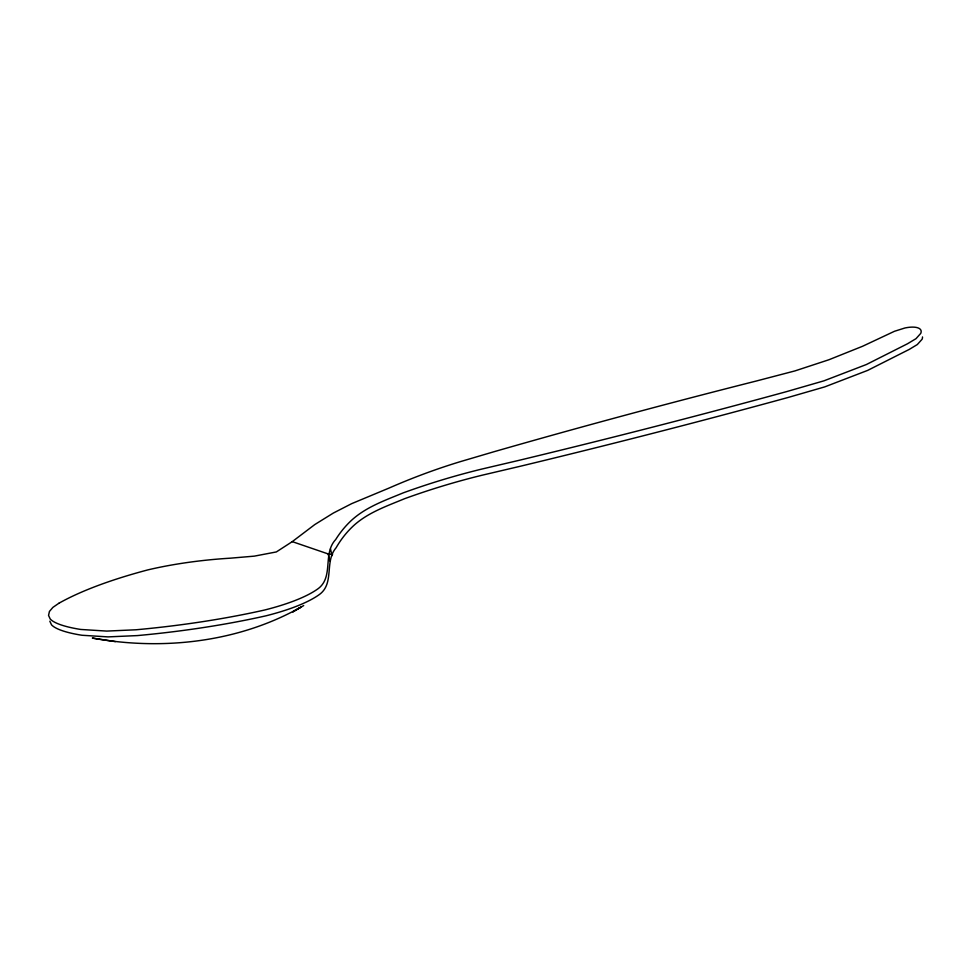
<?xml version="1.0" encoding="UTF-8"?>
<svg xmlns="http://www.w3.org/2000/svg" width="971" height="971" viewBox="0 0 971 971"><rect width="100%" height="100%" fill="white"/><g stroke="black" fill="none" stroke-linecap="round" stroke-linejoin="round"><path stroke-width="1.46" d="M58.782 603.319A291.045 76.017 -5 0 1 147.75 569.916A140.54 36.704 -5 0 1 230.418 558.179L254.329 556.14L276.334 551.941L292.271 541.636L314.798 524.558L333.308 513.076L351.684 503.646L389.213 488A842.646 668.351 -75.5 0 1 460.157 461.698L493.899 451.758A3481.605 936.857 -5.8 0 1 756.203 381.045L794.909 370.922L828.87 359.768L862.576 346.271L894.485 331.281L904.996 327.967A21.107 8.047 -19.2 0 1 920.751 333.369L916.017 338.661L907.521 343.758L866.387 364.526L823.894 380.85L786.85 391.544A3481.605 936.857 -5.8 0 1 518.963 460.351L481.725 469.09A842.646 728.517 -65.7 0 0 403.305 492.831C385.621 500.162 366.844 506.668 352.315 519.594C345.87 525.42 340.299 532.181 335.699 539.536C322.554 553.446 333.769 576.41 318.537 588.377A140.54 36.704 -5 0 1 264.731 609.994A291.045 76.017 -5 0 1 136.001 629.778L106.737 631.089L80.714 629.451A82.778 18.121 -0.7 0 1 50.213 619L48.55 615.408L49.436 611.451L52.895 607.385L58.794 603.319M922.462 336.949A21.107 8.047 -19.2 0 1 922.062 339.28L917.316 344.547L909.269 349.402L867.686 370.388L824.731 386.895L788.161 397.455A3481.605 936.857 -5.8 0 1 520.274 466.262L482.356 475.159A836.225 722.958 -65.7 0 0 404.531 498.718C387.235 505.915 368.859 512.239 354.573 524.789C347.193 531.38 341.003 539.221 336.087 547.79C324.363 561.323 334.522 583.001 319.823 594.191A140.54 36.704 -5 0 1 266.018 615.808A291.045 76.017 -5 0 1 137.287 635.592L108.036 636.891L82.001 635.265A82.778 18.121 -0.7 0 1 51.512 624.814L49.837 621.209M303.705 605.564L292.744 611.9L300.755 607.227C238.259 642.389 162.388 650.813 92.33 638.068L115.391 641.613M292.271 541.636L328.186 553.943L332.568 554.502M330.492 548.906L331.997 555.691M328.186 553.943L329.727 560.886"/></g></svg>
